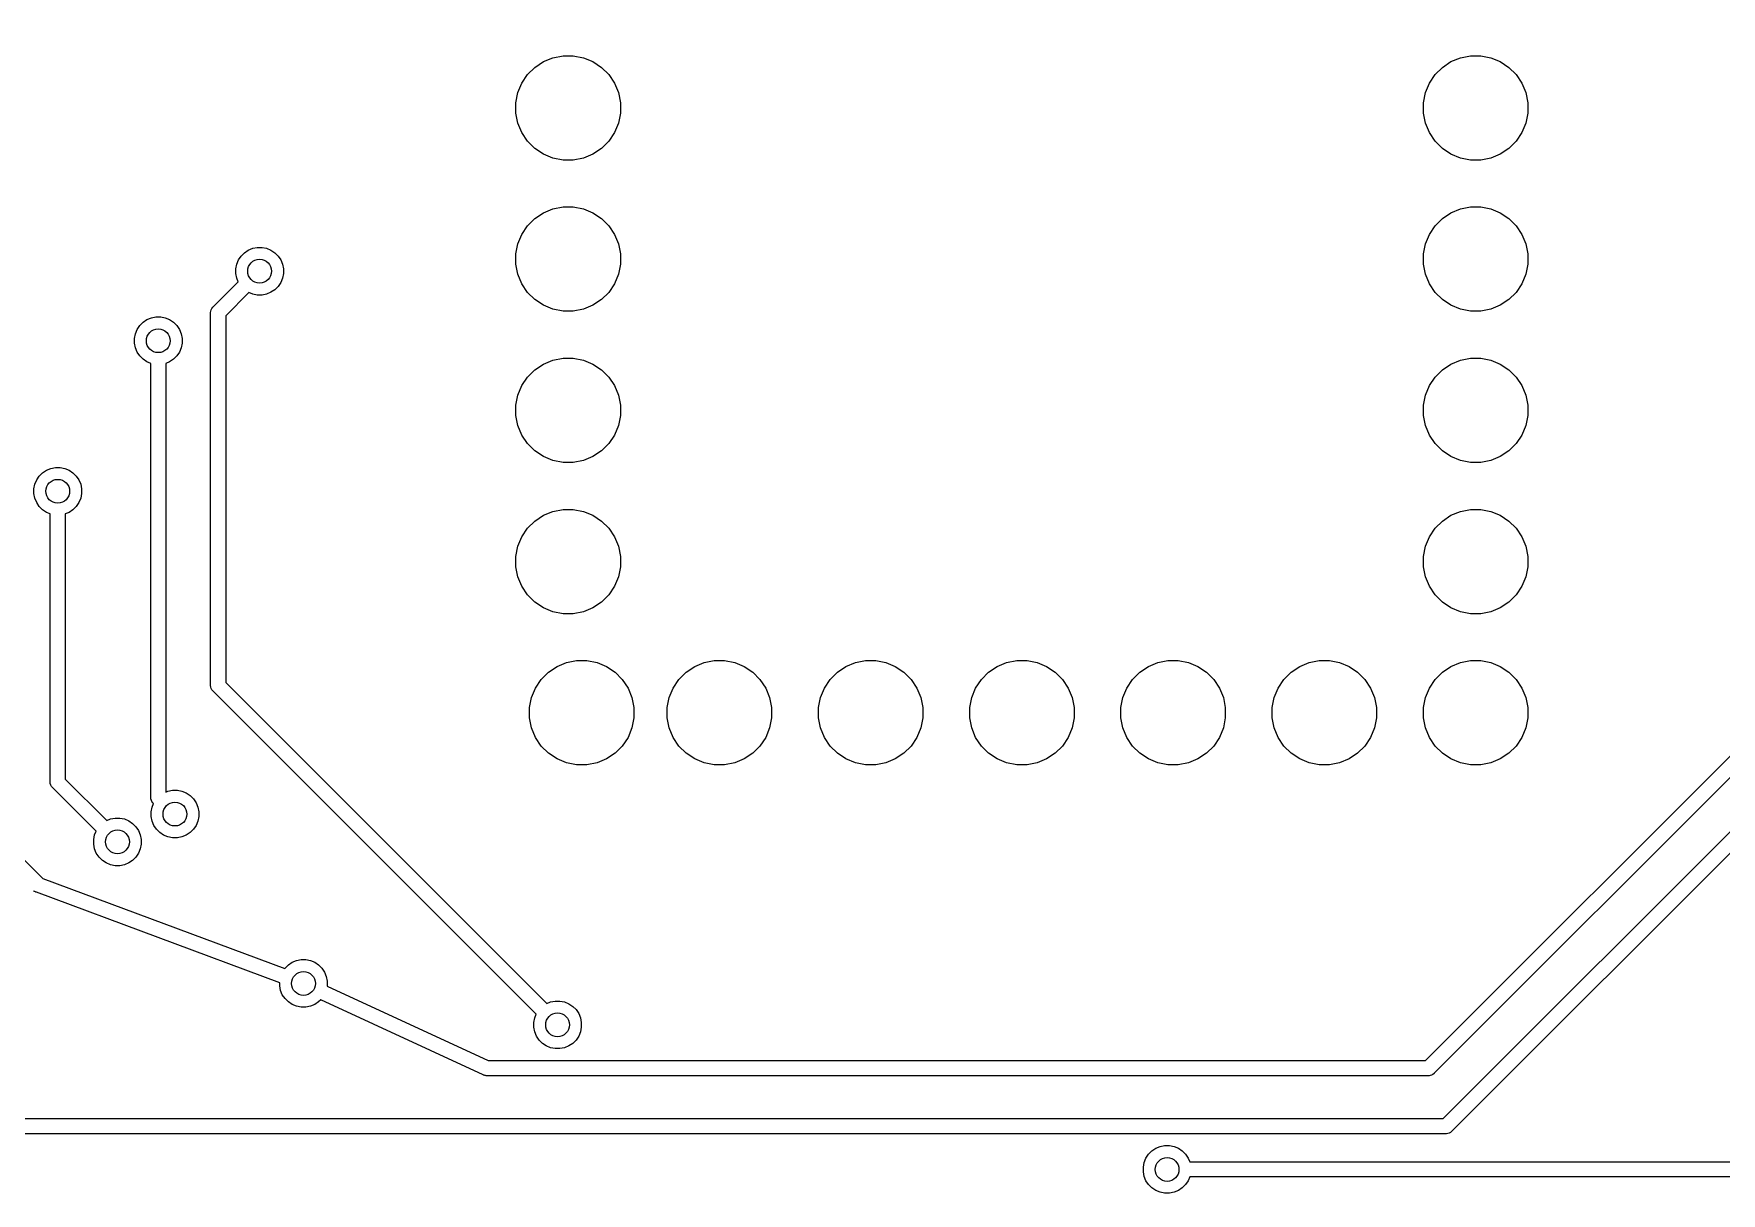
# Model space of a CAD drawing. Extents: x -26.1 to -7.5, y -7.6 to -2.3.
# Drawn here: x -22.234 to -21.119, y -3.725 to -2.958 of the extents above; entities that cross this region are included whole.
import ezdxf

# ---------------------------------------------------------------- set-up
doc = ezdxf.new("R2010")
doc.units = 0
doc.header["$MEASUREMENT"] = 0
doc.layers.add('BLACK', color=7, linetype='CONTINUOUS')

msp = doc.modelspace()

# ---------------------------------------------------------------- linework, layer by layer
at = {"layer": 'BLACK', "linetype": 'CONTINUOUS'}
for p, q in [((-21.3025, -3.67538), (-20.2411, -2.61401)), ((-20.2281, -2.61518), (-21.2967, -3.68374)), ((-21.903, -2.9802), (-21.8973, -2.97643)), ((-21.8973, -2.97643), (-21.8911, -2.97383)), ((-21.8911, -2.97383), (-21.8844, -2.9725)), ((-21.8844, -2.9725), (-21.8776, -2.9725)), ((-21.8776, -2.9725), (-21.8709, -2.97383)), ((-21.8709, -2.97383), (-21.8647, -2.97643)), ((-21.8647, -2.97643), (-21.859, -2.9802)), ((-21.303, -2.9802), (-21.2973, -2.97643)), ((-21.2973, -2.97643), (-21.2911, -2.97383)), ((-21.2911, -2.97383), (-21.2844, -2.9725)), ((-21.2844, -2.9725), (-21.2776, -2.9725)), ((-21.2776, -2.9725), (-21.2709, -2.97383)), ((-21.2709, -2.97383), (-21.2647, -2.97643)), ((-21.2647, -2.97643), (-21.259, -2.9802)), ((-21.9116, -2.99066), (-21.9078, -2.98501)), ((-21.9078, -2.98501), (-21.903, -2.9802)), ((-21.859, -2.9802), (-21.8542, -2.98501)), ((-21.8542, -2.98501), (-21.8504, -2.99066)), ((-21.3116, -2.99066), (-21.3078, -2.98501)), ((-21.3078, -2.98501), (-21.303, -2.9802)), ((-21.259, -2.9802), (-21.2542, -2.98501)), ((-21.2542, -2.98501), (-21.2504, -2.99066)), ((-21.9155, -3.0036), (-21.9142, -2.99694)), ((-21.9142, -2.99694), (-21.9116, -2.99066)), ((-21.8504, -2.99066), (-21.8478, -2.99694)), ((-21.8478, -2.99694), (-21.8465, -3.0036)), ((-21.3155, -3.0036), (-21.3142, -2.99694)), ((-21.3142, -2.99694), (-21.3116, -2.99066)), ((-21.2504, -2.99066), (-21.2478, -2.99694)), ((-21.2478, -2.99694), (-21.2465, -3.0036)), ((-21.9155, -3.0104), (-21.9155, -3.0036)), ((-21.9142, -3.01706), (-21.9155, -3.0104)), ((-21.8465, -3.0104), (-21.8478, -3.01706)), ((-21.8465, -3.0036), (-21.8465, -3.0104)), ((-21.3155, -3.0104), (-21.3155, -3.0036)), ((-21.3142, -3.01706), (-21.3155, -3.0104)), ((-21.2465, -3.0104), (-21.2478, -3.01706)), ((-21.2465, -3.0036), (-21.2465, -3.0104)), ((-21.9116, -3.02334), (-21.9142, -3.01706)), ((-21.9078, -3.02899), (-21.9116, -3.02334)), ((-21.8504, -3.02334), (-21.8542, -3.02899)), ((-21.8478, -3.01706), (-21.8504, -3.02334)), ((-21.3116, -3.02334), (-21.3142, -3.01706)), ((-21.3078, -3.02899), (-21.3116, -3.02334)), ((-21.2504, -3.02334), (-21.2542, -3.02899)), ((-21.2478, -3.01706), (-21.2504, -3.02334)), ((-21.903, -3.0338), (-21.9078, -3.02899)), ((-21.8973, -3.03757), (-21.903, -3.0338)), ((-21.859, -3.0338), (-21.8647, -3.03757)), ((-21.8542, -3.02899), (-21.859, -3.0338)), ((-21.303, -3.0338), (-21.3078, -3.02899)), ((-21.2973, -3.03757), (-21.303, -3.0338)), ((-21.259, -3.0338), (-21.2647, -3.03757)), ((-21.2542, -3.02899), (-21.259, -3.0338)), ((-21.8911, -3.04017), (-21.8973, -3.03757)), ((-21.8844, -3.0415), (-21.8911, -3.04017)), ((-21.8776, -3.0415), (-21.8844, -3.0415)), ((-21.8709, -3.04017), (-21.8776, -3.0415)), ((-21.8647, -3.03757), (-21.8709, -3.04017)), ((-21.2911, -3.04017), (-21.2973, -3.03757)), ((-21.2844, -3.0415), (-21.2911, -3.04017)), ((-21.2776, -3.0415), (-21.2844, -3.0415)), ((-21.2709, -3.04017), (-21.2776, -3.0415)), ((-21.2647, -3.03757), (-21.2709, -3.04017)), ((-21.903, -3.0802), (-21.8973, -3.07643)), ((-21.8973, -3.07643), (-21.8911, -3.07383)), ((-21.8911, -3.07383), (-21.8844, -3.0725)), ((-21.8844, -3.0725), (-21.8776, -3.0725)), ((-21.8776, -3.0725), (-21.8709, -3.07383)), ((-21.8709, -3.07383), (-21.8647, -3.07643)), ((-21.8647, -3.07643), (-21.859, -3.0802)), ((-21.3141, -3.637), (-20.7475, -3.07043)), ((-20.7391, -3.07621), (-21.3083, -3.64536)), ((-21.303, -3.0802), (-21.2973, -3.07643)), ((-21.2973, -3.07643), (-21.2911, -3.07383)), ((-21.2911, -3.07383), (-21.2844, -3.0725)), ((-21.2844, -3.0725), (-21.2776, -3.0725)), ((-21.2776, -3.0725), (-21.2709, -3.07383)), ((-21.2709, -3.07383), (-21.2647, -3.07643)), ((-21.2647, -3.07643), (-21.259, -3.0802)), ((-21.9116, -3.09066), (-21.9078, -3.08501)), ((-21.9078, -3.08501), (-21.903, -3.0802)), ((-21.859, -3.0802), (-21.8542, -3.08501)), ((-21.8542, -3.08501), (-21.8504, -3.09066)), ((-21.3116, -3.09066), (-21.3078, -3.08501)), ((-21.3078, -3.08501), (-21.303, -3.0802)), ((-21.259, -3.0802), (-21.2542, -3.08501)), ((-21.2542, -3.08501), (-21.2504, -3.09066)), ((-22.095, -3.10277), (-22.0925, -3.10104)), ((-22.0925, -3.10104), (-22.0896, -3.09986)), ((-22.0896, -3.09986), (-22.0866, -3.09925)), ((-22.0866, -3.09925), (-22.0834, -3.09925)), ((-22.0834, -3.09925), (-22.0804, -3.09986)), ((-22.0804, -3.09986), (-22.0775, -3.10104)), ((-22.0775, -3.10104), (-22.075, -3.10277)), ((-21.9155, -3.1036), (-21.9142, -3.09694)), ((-21.9142, -3.09694), (-21.9116, -3.09066)), ((-21.8504, -3.09066), (-21.8478, -3.09694)), ((-21.8478, -3.09694), (-21.8465, -3.1036)), ((-21.3155, -3.1036), (-21.3142, -3.09694)), ((-21.3142, -3.09694), (-21.3116, -3.09066)), ((-21.2504, -3.09066), (-21.2478, -3.09694)), ((-21.2478, -3.09694), (-21.2465, -3.1036)), ((-22.1007, -3.11345), (-22.1001, -3.11041)), ((-22.1001, -3.11041), (-22.099, -3.10754)), ((-22.099, -3.10754), (-22.0972, -3.10496)), ((-22.0972, -3.10496), (-22.095, -3.10277)), ((-22.075, -3.10277), (-22.0728, -3.10496)), ((-22.0728, -3.10496), (-22.071, -3.10754)), ((-22.071, -3.10754), (-22.0699, -3.11041)), ((-22.0699, -3.11041), (-22.0693, -3.11345)), ((-21.9155, -3.1104), (-21.9155, -3.1036)), ((-21.9142, -3.11706), (-21.9155, -3.1104)), ((-21.8465, -3.1104), (-21.8478, -3.11706)), ((-21.8465, -3.1036), (-21.8465, -3.1104)), ((-21.3155, -3.1104), (-21.3155, -3.1036)), ((-21.3142, -3.11706), (-21.3155, -3.1104)), ((-21.2465, -3.1104), (-21.2478, -3.11706)), ((-21.2465, -3.1036), (-21.2465, -3.1104)), ((-22.1157, -3.13867), (-22.0991, -3.12205)), ((-22.1007, -3.11655), (-22.1007, -3.11345)), ((-22.1001, -3.11959), (-22.1007, -3.11655)), ((-22.0991, -3.12205), (-22.1001, -3.11959)), ((-22.071, -3.12246), (-22.0728, -3.12504)), ((-22.0699, -3.11959), (-22.071, -3.12246)), ((-22.0693, -3.11655), (-22.0699, -3.11959)), ((-22.0693, -3.11345), (-22.0693, -3.11655)), ((-21.9116, -3.12334), (-21.9142, -3.11706)), ((-21.9078, -3.12899), (-21.9116, -3.12334)), ((-21.8504, -3.12334), (-21.8542, -3.12899)), ((-21.8478, -3.11706), (-21.8504, -3.12334)), ((-21.3116, -3.12334), (-21.3142, -3.11706)), ((-21.3078, -3.12899), (-21.3116, -3.12334)), ((-21.2504, -3.12334), (-21.2542, -3.12899)), ((-21.2478, -3.11706), (-21.2504, -3.12334)), ((-22.0921, -3.12912), (-22.1074, -3.14445)), ((-22.0896, -3.13014), (-22.0921, -3.12912)), ((-22.0866, -3.13075), (-22.0896, -3.13014)), ((-22.0834, -3.13075), (-22.0866, -3.13075)), ((-22.0804, -3.13014), (-22.0834, -3.13075)), ((-22.0775, -3.12896), (-22.0804, -3.13014)), ((-22.075, -3.12723), (-22.0775, -3.12896)), ((-22.0728, -3.12504), (-22.075, -3.12723)), ((-21.903, -3.1338), (-21.9078, -3.12899)), ((-21.8973, -3.13757), (-21.903, -3.1338)), ((-21.859, -3.1338), (-21.8647, -3.13757)), ((-21.8542, -3.12899), (-21.859, -3.1338)), ((-21.303, -3.1338), (-21.3078, -3.12899)), ((-21.2973, -3.13757), (-21.303, -3.1338)), ((-21.259, -3.1338), (-21.2647, -3.13757)), ((-21.2542, -3.12899), (-21.259, -3.1338)), ((-22.1595, -3.14704), (-22.1566, -3.14586)), ((-22.1566, -3.14586), (-22.1536, -3.14525)), ((-22.1536, -3.14525), (-22.1504, -3.14525)), ((-22.1504, -3.14525), (-22.1474, -3.14586)), ((-22.1474, -3.14586), (-22.1445, -3.14704)), ((-22.1174, -3.14238), (-22.1173, -3.1414)), ((-22.1174, -3.14262), (-22.1174, -3.14238)), ((-22.1174, -3.38875), (-22.1174, -3.14262)), ((-22.1173, -3.1414), (-22.117, -3.14046)), ((-22.117, -3.14046), (-22.1169, -3.14017)), ((-22.1169, -3.14017), (-22.1166, -3.13959)), ((-22.1166, -3.13959), (-22.1159, -3.13883)), ((-22.1159, -3.13883), (-22.1157, -3.13867)), ((-22.1074, -3.14445), (-22.1074, -3.38693)), ((-21.8911, -3.14017), (-21.8973, -3.13757)), ((-21.8844, -3.1415), (-21.8911, -3.14017)), ((-21.8776, -3.1415), (-21.8844, -3.1415)), ((-21.8709, -3.14017), (-21.8776, -3.1415)), ((-21.8647, -3.13757), (-21.8709, -3.14017)), ((-21.2911, -3.14017), (-21.2973, -3.13757)), ((-21.2844, -3.1415), (-21.2911, -3.14017)), ((-21.2776, -3.1415), (-21.2844, -3.1415)), ((-21.2709, -3.14017), (-21.2776, -3.1415)), ((-21.2647, -3.13757), (-21.2709, -3.14017)), ((-22.1677, -3.15945), (-22.1671, -3.15641)), ((-22.1671, -3.15641), (-22.166, -3.15354)), ((-22.166, -3.15354), (-22.1642, -3.15096)), ((-22.1642, -3.15096), (-22.162, -3.14877)), ((-22.162, -3.14877), (-22.1595, -3.14704)), ((-22.1445, -3.14704), (-22.142, -3.14877)), ((-22.142, -3.14877), (-22.1398, -3.15096)), ((-22.1398, -3.15096), (-22.138, -3.15354)), ((-22.138, -3.15354), (-22.1369, -3.15641)), ((-22.1369, -3.15641), (-22.1363, -3.15945)), ((-22.1677, -3.16255), (-22.1677, -3.15945)), ((-22.1671, -3.16559), (-22.1677, -3.16255)), ((-22.166, -3.16846), (-22.1671, -3.16559)), ((-22.1642, -3.17104), (-22.166, -3.16846)), ((-22.138, -3.16846), (-22.1398, -3.17104)), ((-22.1369, -3.16559), (-22.138, -3.16846)), ((-22.1363, -3.16255), (-22.1369, -3.16559)), ((-22.1363, -3.15945), (-22.1363, -3.16255)), ((-22.162, -3.17323), (-22.1642, -3.17104)), ((-22.1595, -3.17496), (-22.162, -3.17323)), ((-22.157, -3.17597), (-22.1595, -3.17496)), ((-22.157, -3.46275), (-22.157, -3.17597)), ((-22.1445, -3.17496), (-22.147, -3.17597)), ((-22.147, -3.17597), (-22.147, -3.45944)), ((-22.142, -3.17323), (-22.1445, -3.17496)), ((-22.1398, -3.17104), (-22.142, -3.17323)), ((-21.903, -3.1802), (-21.8973, -3.17643)), ((-21.8973, -3.17643), (-21.8911, -3.17383)), ((-21.8911, -3.17383), (-21.8844, -3.1725)), ((-21.8844, -3.1725), (-21.8776, -3.1725)), ((-21.8776, -3.1725), (-21.8709, -3.17383)), ((-21.8709, -3.17383), (-21.8647, -3.17643)), ((-21.8647, -3.17643), (-21.859, -3.1802)), ((-21.303, -3.1802), (-21.2973, -3.17643)), ((-21.2973, -3.17643), (-21.2911, -3.17383)), ((-21.2911, -3.17383), (-21.2844, -3.1725)), ((-21.2844, -3.1725), (-21.2776, -3.1725)), ((-21.2776, -3.1725), (-21.2709, -3.17383)), ((-21.2709, -3.17383), (-21.2647, -3.17643)), ((-21.2647, -3.17643), (-21.259, -3.1802)), ((-21.9142, -3.19694), (-21.9116, -3.19066)), ((-21.9116, -3.19066), (-21.9078, -3.18501)), ((-21.9078, -3.18501), (-21.903, -3.1802)), ((-21.859, -3.1802), (-21.8542, -3.18501)), ((-21.8542, -3.18501), (-21.8504, -3.19066)), ((-21.8504, -3.19066), (-21.8478, -3.19694)), ((-21.3142, -3.19694), (-21.3116, -3.19066)), ((-21.3116, -3.19066), (-21.3078, -3.18501)), ((-21.3078, -3.18501), (-21.303, -3.1802)), ((-21.259, -3.1802), (-21.2542, -3.18501)), ((-21.2542, -3.18501), (-21.2504, -3.19066)), ((-21.2504, -3.19066), (-21.2478, -3.19694)), ((-21.9155, -3.2036), (-21.9142, -3.19694)), ((-21.8478, -3.19694), (-21.8465, -3.2036)), ((-21.3155, -3.2036), (-21.3142, -3.19694)), ((-21.2478, -3.19694), (-21.2465, -3.2036)), ((-21.9155, -3.2104), (-21.9155, -3.2036)), ((-21.9142, -3.21706), (-21.9155, -3.2104)), ((-21.8465, -3.2104), (-21.8478, -3.21706)), ((-21.8465, -3.2036), (-21.8465, -3.2104)), ((-21.3155, -3.2104), (-21.3155, -3.2036)), ((-21.3142, -3.21706), (-21.3155, -3.2104)), ((-21.2465, -3.2104), (-21.2478, -3.21706)), ((-21.2465, -3.2036), (-21.2465, -3.2104)), ((-21.9116, -3.22334), (-21.9142, -3.21706)), ((-21.9078, -3.22899), (-21.9116, -3.22334)), ((-21.8504, -3.22334), (-21.8542, -3.22899)), ((-21.8478, -3.21706), (-21.8504, -3.22334)), ((-21.3116, -3.22334), (-21.3142, -3.21706)), ((-21.3078, -3.22899), (-21.3116, -3.22334)), ((-21.2504, -3.22334), (-21.2542, -3.22899)), ((-21.2478, -3.21706), (-21.2504, -3.22334)), ((-21.903, -3.2338), (-21.9078, -3.22899)), ((-21.8973, -3.23757), (-21.903, -3.2338)), ((-21.859, -3.2338), (-21.8647, -3.23757)), ((-21.8542, -3.22899), (-21.859, -3.2338)), ((-21.303, -3.2338), (-21.3078, -3.22899)), ((-21.2973, -3.23757), (-21.303, -3.2338)), ((-21.259, -3.2338), (-21.2647, -3.23757)), ((-21.2542, -3.22899), (-21.259, -3.2338)), ((-22.2285, -3.2483), (-22.2259, -3.24657)), ((-22.2259, -3.24657), (-22.2231, -3.24539)), ((-22.2231, -3.24539), (-22.22, -3.24478)), ((-22.22, -3.24478), (-22.2169, -3.24478)), ((-22.2169, -3.24478), (-22.2139, -3.24539)), ((-22.2139, -3.24539), (-22.211, -3.24657)), ((-22.211, -3.24657), (-22.2084, -3.2483)), ((-21.8911, -3.24017), (-21.8973, -3.23757)), ((-21.8844, -3.2415), (-21.8911, -3.24017)), ((-21.8776, -3.2415), (-21.8844, -3.2415)), ((-21.8709, -3.24017), (-21.8776, -3.2415)), ((-21.8647, -3.23757), (-21.8709, -3.24017)), ((-21.2911, -3.24017), (-21.2973, -3.23757)), ((-21.2844, -3.2415), (-21.2911, -3.24017)), ((-21.2776, -3.2415), (-21.2844, -3.2415)), ((-21.2709, -3.24017), (-21.2776, -3.2415)), ((-21.2647, -3.23757), (-21.2709, -3.24017)), ((-22.2342, -3.25898), (-22.2336, -3.25594)), ((-22.2336, -3.25594), (-22.2324, -3.25307)), ((-22.2324, -3.25307), (-22.2307, -3.25049)), ((-22.2307, -3.25049), (-22.2285, -3.2483)), ((-22.2084, -3.2483), (-22.2062, -3.25049)), ((-22.2062, -3.25049), (-22.2045, -3.25307)), ((-22.2045, -3.25307), (-22.2033, -3.25594)), ((-22.2033, -3.25594), (-22.2027, -3.25898)), ((-22.2342, -3.26208), (-22.2342, -3.25898)), ((-22.2336, -3.26512), (-22.2342, -3.26208)), ((-22.2324, -3.26799), (-22.2336, -3.26512)), ((-22.2307, -3.27057), (-22.2324, -3.26799)), ((-22.2045, -3.26799), (-22.2062, -3.27057)), ((-22.2033, -3.26512), (-22.2045, -3.26799)), ((-22.2027, -3.26208), (-22.2033, -3.26512)), ((-22.2027, -3.25898), (-22.2027, -3.26208)), ((-22.2285, -3.27276), (-22.2307, -3.27057)), ((-22.2259, -3.27449), (-22.2285, -3.27276)), ((-22.2235, -3.2755), (-22.2259, -3.27449)), ((-22.2235, -3.45266), (-22.2235, -3.2755)), ((-22.211, -3.27449), (-22.2135, -3.2755)), ((-22.2135, -3.2755), (-22.2135, -3.45084)), ((-22.2084, -3.27276), (-22.211, -3.27449)), ((-22.2062, -3.27057), (-22.2084, -3.27276)), ((-21.9078, -3.28501), (-21.903, -3.2802)), ((-21.903, -3.2802), (-21.8973, -3.27643)), ((-21.8973, -3.27643), (-21.8911, -3.27383)), ((-21.8911, -3.27383), (-21.8844, -3.2725)), ((-21.8844, -3.2725), (-21.8776, -3.2725)), ((-21.8776, -3.2725), (-21.8709, -3.27383)), ((-21.8709, -3.27383), (-21.8647, -3.27643)), ((-21.8647, -3.27643), (-21.859, -3.2802)), ((-21.859, -3.2802), (-21.8542, -3.28501)), ((-21.3078, -3.28501), (-21.303, -3.2802)), ((-21.303, -3.2802), (-21.2973, -3.27643)), ((-21.2973, -3.27643), (-21.2911, -3.27383)), ((-21.2911, -3.27383), (-21.2844, -3.2725)), ((-21.2844, -3.2725), (-21.2776, -3.2725)), ((-21.2776, -3.2725), (-21.2709, -3.27383)), ((-21.2709, -3.27383), (-21.2647, -3.27643)), ((-21.2647, -3.27643), (-21.259, -3.2802)), ((-21.259, -3.2802), (-21.2542, -3.28501)), ((-21.9142, -3.29694), (-21.9116, -3.29066)), ((-21.9116, -3.29066), (-21.9078, -3.28501)), ((-21.8542, -3.28501), (-21.8504, -3.29066)), ((-21.8504, -3.29066), (-21.8478, -3.29694)), ((-21.3142, -3.29694), (-21.3116, -3.29066)), ((-21.3116, -3.29066), (-21.3078, -3.28501)), ((-21.2542, -3.28501), (-21.2504, -3.29066)), ((-21.2504, -3.29066), (-21.2478, -3.29694)), ((-21.9155, -3.3036), (-21.9142, -3.29694)), ((-21.8478, -3.29694), (-21.8465, -3.3036)), ((-21.3155, -3.3036), (-21.3142, -3.29694)), ((-21.2478, -3.29694), (-21.2465, -3.3036)), ((-21.9155, -3.3104), (-21.9155, -3.3036)), ((-21.9142, -3.31706), (-21.9155, -3.3104)), ((-21.8465, -3.3104), (-21.8478, -3.31706)), ((-21.8465, -3.3036), (-21.8465, -3.3104)), ((-21.3155, -3.3104), (-21.3155, -3.3036)), ((-21.3142, -3.31706), (-21.3155, -3.3104)), ((-21.2465, -3.3104), (-21.2478, -3.31706)), ((-21.2465, -3.3036), (-21.2465, -3.3104)), ((-21.9116, -3.32334), (-21.9142, -3.31706)), ((-21.9078, -3.32899), (-21.9116, -3.32334)), ((-21.8504, -3.32334), (-21.8542, -3.32899)), ((-21.8478, -3.31706), (-21.8504, -3.32334)), ((-21.3116, -3.32334), (-21.3142, -3.31706)), ((-21.3078, -3.32899), (-21.3116, -3.32334)), ((-21.2504, -3.32334), (-21.2542, -3.32899)), ((-21.2478, -3.31706), (-21.2504, -3.32334)), ((-21.903, -3.3338), (-21.9078, -3.32899)), ((-21.8973, -3.33757), (-21.903, -3.3338)), ((-21.859, -3.3338), (-21.8647, -3.33757)), ((-21.8542, -3.32899), (-21.859, -3.3338)), ((-21.303, -3.3338), (-21.3078, -3.32899)), ((-21.2973, -3.33757), (-21.303, -3.3338)), ((-21.259, -3.3338), (-21.2647, -3.33757)), ((-21.2542, -3.32899), (-21.259, -3.3338)), ((-21.8911, -3.34017), (-21.8973, -3.33757)), ((-21.8844, -3.3415), (-21.8911, -3.34017)), ((-21.8776, -3.3415), (-21.8844, -3.3415)), ((-21.8709, -3.34017), (-21.8776, -3.3415)), ((-21.8647, -3.33757), (-21.8709, -3.34017)), ((-21.2911, -3.34017), (-21.2973, -3.33757)), ((-21.2844, -3.3415), (-21.2911, -3.34017)), ((-21.2776, -3.3415), (-21.2844, -3.3415)), ((-21.2709, -3.34017), (-21.2776, -3.3415)), ((-21.2647, -3.33757), (-21.2709, -3.34017)), ((-22.3783, -3.36664), (-22.2283, -3.51669)), ((-21.8988, -3.38501), (-21.894, -3.3802)), ((-21.894, -3.3802), (-21.8883, -3.37643)), ((-21.8883, -3.37643), (-21.8821, -3.37383)), ((-21.8821, -3.37383), (-21.8754, -3.3725)), ((-21.8754, -3.3725), (-21.8686, -3.3725)), ((-21.8686, -3.3725), (-21.8619, -3.37383)), ((-21.8619, -3.37383), (-21.8557, -3.37643)), ((-21.8557, -3.37643), (-21.85, -3.3802)), ((-21.85, -3.3802), (-21.8452, -3.38501)), ((-21.8078, -3.38501), (-21.803, -3.3802)), ((-21.803, -3.3802), (-21.7973, -3.37643)), ((-21.7973, -3.37643), (-21.7911, -3.37383)), ((-21.7911, -3.37383), (-21.7844, -3.3725)), ((-21.7844, -3.3725), (-21.7776, -3.3725)), ((-21.7776, -3.3725), (-21.7709, -3.37383)), ((-21.7709, -3.37383), (-21.7647, -3.37643)), ((-21.7647, -3.37643), (-21.759, -3.3802)), ((-21.759, -3.3802), (-21.7542, -3.38501)), ((-21.7078, -3.38501), (-21.703, -3.3802)), ((-21.703, -3.3802), (-21.6973, -3.37643)), ((-21.6973, -3.37643), (-21.6911, -3.37383)), ((-21.6911, -3.37383), (-21.6844, -3.3725)), ((-21.6844, -3.3725), (-21.6776, -3.3725)), ((-21.6776, -3.3725), (-21.6709, -3.37383)), ((-21.6709, -3.37383), (-21.6647, -3.37643)), ((-21.6647, -3.37643), (-21.659, -3.3802)), ((-21.659, -3.3802), (-21.6542, -3.38501)), ((-21.6078, -3.38501), (-21.603, -3.3802)), ((-21.603, -3.3802), (-21.5973, -3.37643)), ((-21.5973, -3.37643), (-21.5911, -3.37383)), ((-21.5911, -3.37383), (-21.5844, -3.3725)), ((-21.5844, -3.3725), (-21.5776, -3.3725)), ((-21.5776, -3.3725), (-21.5709, -3.37383)), ((-21.5709, -3.37383), (-21.5647, -3.37643)), ((-21.5647, -3.37643), (-21.559, -3.3802)), ((-21.559, -3.3802), (-21.5542, -3.38501)), ((-21.5078, -3.38501), (-21.503, -3.3802)), ((-21.503, -3.3802), (-21.4973, -3.37643)), ((-21.4973, -3.37643), (-21.4911, -3.37383)), ((-21.4911, -3.37383), (-21.4844, -3.3725)), ((-21.4844, -3.3725), (-21.4776, -3.3725)), ((-21.4776, -3.3725), (-21.4709, -3.37383)), ((-21.4709, -3.37383), (-21.4647, -3.37643)), ((-21.4647, -3.37643), (-21.459, -3.3802)), ((-21.459, -3.3802), (-21.4542, -3.38501)), ((-21.4078, -3.38501), (-21.403, -3.3802)), ((-21.403, -3.3802), (-21.3973, -3.37643)), ((-21.3973, -3.37643), (-21.3911, -3.37383)), ((-21.3911, -3.37383), (-21.3844, -3.3725)), ((-21.3844, -3.3725), (-21.3776, -3.3725)), ((-21.3776, -3.3725), (-21.3709, -3.37383)), ((-21.3709, -3.37383), (-21.3647, -3.37643)), ((-21.3647, -3.37643), (-21.359, -3.3802)), ((-21.359, -3.3802), (-21.3542, -3.38501)), ((-21.3078, -3.38501), (-21.303, -3.3802)), ((-21.303, -3.3802), (-21.2973, -3.37643)), ((-21.2973, -3.37643), (-21.2911, -3.37383)), ((-21.2911, -3.37383), (-21.2844, -3.3725)), ((-21.2844, -3.3725), (-21.2776, -3.3725)), ((-21.2776, -3.3725), (-21.2709, -3.37383)), ((-21.2709, -3.37383), (-21.2647, -3.37643)), ((-21.2647, -3.37643), (-21.259, -3.3802)), ((-21.259, -3.3802), (-21.2542, -3.38501)), ((-22.1174, -3.389), (-22.1174, -3.38875)), ((-22.1173, -3.38998), (-22.1174, -3.389)), ((-22.117, -3.39092), (-22.1173, -3.38998)), ((-22.1166, -3.39179), (-22.117, -3.39092)), ((-22.1159, -3.39255), (-22.1166, -3.39179)), ((-22.1166, -3.39179), (-22.1166, -3.39179)), ((-22.1074, -3.38693), (-21.8951, -3.59925)), ((-21.9052, -3.39694), (-21.9026, -3.39066)), ((-21.9026, -3.39066), (-21.8988, -3.38501)), ((-21.8452, -3.38501), (-21.8414, -3.39066)), ((-21.8414, -3.39066), (-21.8388, -3.39694)), ((-21.8142, -3.39694), (-21.8116, -3.39066)), ((-21.8116, -3.39066), (-21.8078, -3.38501)), ((-21.7542, -3.38501), (-21.7504, -3.39066)), ((-21.7504, -3.39066), (-21.7478, -3.39694)), ((-21.7142, -3.39694), (-21.7116, -3.39066)), ((-21.7116, -3.39066), (-21.7078, -3.38501)), ((-21.6542, -3.38501), (-21.6504, -3.39066)), ((-21.6504, -3.39066), (-21.6478, -3.39694)), ((-21.6142, -3.39694), (-21.6116, -3.39066)), ((-21.6116, -3.39066), (-21.6078, -3.38501)), ((-21.5542, -3.38501), (-21.5504, -3.39066)), ((-21.5504, -3.39066), (-21.5478, -3.39694)), ((-21.5142, -3.39694), (-21.5116, -3.39066)), ((-21.5116, -3.39066), (-21.5078, -3.38501)), ((-21.4542, -3.38501), (-21.4504, -3.39066)), ((-21.4504, -3.39066), (-21.4478, -3.39694)), ((-21.4142, -3.39694), (-21.4116, -3.39066)), ((-21.4116, -3.39066), (-21.4078, -3.38501)), ((-21.3542, -3.38501), (-21.3504, -3.39066)), ((-21.3504, -3.39066), (-21.3478, -3.39694)), ((-21.3142, -3.39694), (-21.3116, -3.39066)), ((-21.3116, -3.39066), (-21.3078, -3.38501)), ((-21.2542, -3.38501), (-21.2504, -3.39066)), ((-21.2504, -3.39066), (-21.2478, -3.39694)), ((-22.1157, -3.39271), (-22.1159, -3.39255)), ((-21.9021, -3.60632), (-22.1157, -3.39271)), ((-21.9065, -3.4036), (-21.9052, -3.39694)), ((-21.8388, -3.39694), (-21.8375, -3.4036)), ((-21.8155, -3.4036), (-21.8142, -3.39694)), ((-21.7478, -3.39694), (-21.7465, -3.4036)), ((-21.7155, -3.4036), (-21.7142, -3.39694)), ((-21.6478, -3.39694), (-21.6465, -3.4036)), ((-21.6155, -3.4036), (-21.6142, -3.39694)), ((-21.5478, -3.39694), (-21.5465, -3.4036)), ((-21.5155, -3.4036), (-21.5142, -3.39694)), ((-21.4478, -3.39694), (-21.4465, -3.4036)), ((-21.4155, -3.4036), (-21.4142, -3.39694)), ((-21.3478, -3.39694), (-21.3465, -3.4036)), ((-21.3155, -3.4036), (-21.3142, -3.39694)), ((-21.2478, -3.39694), (-21.2465, -3.4036)), ((-21.9065, -3.4104), (-21.9065, -3.4036)), ((-21.9052, -3.41706), (-21.9065, -3.4104)), ((-21.8375, -3.4104), (-21.8388, -3.41706)), ((-21.8375, -3.4036), (-21.8375, -3.4104)), ((-21.8155, -3.4104), (-21.8155, -3.4036)), ((-21.8142, -3.41706), (-21.8155, -3.4104)), ((-21.7465, -3.4104), (-21.7478, -3.41706)), ((-21.7465, -3.4036), (-21.7465, -3.4104)), ((-21.7155, -3.4104), (-21.7155, -3.4036)), ((-21.7142, -3.41706), (-21.7155, -3.4104)), ((-21.6465, -3.4104), (-21.6478, -3.41706)), ((-21.6465, -3.4036), (-21.6465, -3.4104)), ((-21.6155, -3.4104), (-21.6155, -3.4036)), ((-21.6142, -3.41706), (-21.6155, -3.4104)), ((-21.5465, -3.4104), (-21.5478, -3.41706)), ((-21.5465, -3.4036), (-21.5465, -3.4104)), ((-21.5155, -3.4104), (-21.5155, -3.4036)), ((-21.5142, -3.41706), (-21.5155, -3.4104)), ((-21.4465, -3.4104), (-21.4478, -3.41706)), ((-21.4465, -3.4036), (-21.4465, -3.4104)), ((-21.4155, -3.4104), (-21.4155, -3.4036)), ((-21.4142, -3.41706), (-21.4155, -3.4104)), ((-21.3465, -3.4104), (-21.3478, -3.41706)), ((-21.3465, -3.4036), (-21.3465, -3.4104)), ((-21.3155, -3.4104), (-21.3155, -3.4036)), ((-21.3142, -3.41706), (-21.3155, -3.4104)), ((-21.2465, -3.4104), (-21.2478, -3.41706)), ((-21.2465, -3.4036), (-21.2465, -3.4104)), ((-21.9026, -3.42334), (-21.9052, -3.41706)), ((-21.8988, -3.42899), (-21.9026, -3.42334)), ((-21.8414, -3.42334), (-21.8452, -3.42899)), ((-21.8388, -3.41706), (-21.8414, -3.42334)), ((-21.8116, -3.42334), (-21.8142, -3.41706)), ((-21.8078, -3.42899), (-21.8116, -3.42334)), ((-21.7504, -3.42334), (-21.7542, -3.42899)), ((-21.7478, -3.41706), (-21.7504, -3.42334)), ((-21.7116, -3.42334), (-21.7142, -3.41706)), ((-21.7078, -3.42899), (-21.7116, -3.42334)), ((-21.6504, -3.42334), (-21.6542, -3.42899)), ((-21.6478, -3.41706), (-21.6504, -3.42334)), ((-21.6116, -3.42334), (-21.6142, -3.41706)), ((-21.6078, -3.42899), (-21.6116, -3.42334)), ((-21.5504, -3.42334), (-21.5542, -3.42899)), ((-21.5478, -3.41706), (-21.5504, -3.42334)), ((-21.5116, -3.42334), (-21.5142, -3.41706)), ((-21.5078, -3.42899), (-21.5116, -3.42334)), ((-21.4504, -3.42334), (-21.4542, -3.42899)), ((-21.4478, -3.41706), (-21.4504, -3.42334)), ((-21.4116, -3.42334), (-21.4142, -3.41706)), ((-21.4078, -3.42899), (-21.4116, -3.42334)), ((-21.3504, -3.42334), (-21.3542, -3.42899)), ((-21.3478, -3.41706), (-21.3504, -3.42334)), ((-21.3116, -3.42334), (-21.3142, -3.41706)), ((-21.3078, -3.42899), (-21.3116, -3.42334)), ((-21.2504, -3.42334), (-21.2542, -3.42899)), ((-21.2478, -3.41706), (-21.2504, -3.42334)), ((-21.894, -3.4338), (-21.8988, -3.42899)), ((-21.8883, -3.43757), (-21.894, -3.4338)), ((-21.85, -3.4338), (-21.8557, -3.43757)), ((-21.8452, -3.42899), (-21.85, -3.4338)), ((-21.803, -3.4338), (-21.8078, -3.42899)), ((-21.7973, -3.43757), (-21.803, -3.4338)), ((-21.759, -3.4338), (-21.7647, -3.43757)), ((-21.7542, -3.42899), (-21.759, -3.4338)), ((-21.703, -3.4338), (-21.7078, -3.42899)), ((-21.6973, -3.43757), (-21.703, -3.4338)), ((-21.659, -3.4338), (-21.6647, -3.43757)), ((-21.6542, -3.42899), (-21.659, -3.4338)), ((-21.603, -3.4338), (-21.6078, -3.42899)), ((-21.5973, -3.43757), (-21.603, -3.4338)), ((-21.559, -3.4338), (-21.5647, -3.43757)), ((-21.5542, -3.42899), (-21.559, -3.4338)), ((-21.503, -3.4338), (-21.5078, -3.42899)), ((-21.4973, -3.43757), (-21.503, -3.4338)), ((-21.459, -3.4338), (-21.4647, -3.43757)), ((-21.4542, -3.42899), (-21.459, -3.4338)), ((-21.403, -3.4338), (-21.4078, -3.42899)), ((-21.3973, -3.43757), (-21.403, -3.4338)), ((-21.359, -3.4338), (-21.3647, -3.43757)), ((-21.3542, -3.42899), (-21.359, -3.4338)), ((-21.303, -3.4338), (-21.3078, -3.42899)), ((-21.2973, -3.43757), (-21.303, -3.4338)), ((-21.259, -3.4338), (-21.2647, -3.43757)), ((-21.2542, -3.42899), (-21.259, -3.4338)), ((-21.8821, -3.44017), (-21.8883, -3.43757)), ((-21.8754, -3.4415), (-21.8821, -3.44017)), ((-21.8686, -3.4415), (-21.8754, -3.4415)), ((-21.8619, -3.44017), (-21.8686, -3.4415)), ((-21.8557, -3.43757), (-21.8619, -3.44017)), ((-21.7911, -3.44017), (-21.7973, -3.43757)), ((-21.7844, -3.4415), (-21.7911, -3.44017)), ((-21.7776, -3.4415), (-21.7844, -3.4415)), ((-21.7709, -3.44017), (-21.7776, -3.4415)), ((-21.7647, -3.43757), (-21.7709, -3.44017)), ((-21.6911, -3.44017), (-21.6973, -3.43757)), ((-21.6844, -3.4415), (-21.6911, -3.44017)), ((-21.6776, -3.4415), (-21.6844, -3.4415)), ((-21.6709, -3.44017), (-21.6776, -3.4415)), ((-21.6647, -3.43757), (-21.6709, -3.44017)), ((-21.5911, -3.44017), (-21.5973, -3.43757)), ((-21.5844, -3.4415), (-21.5911, -3.44017)), ((-21.5776, -3.4415), (-21.5844, -3.4415)), ((-21.5709, -3.44017), (-21.5776, -3.4415)), ((-21.5647, -3.43757), (-21.5709, -3.44017)), ((-21.4911, -3.44017), (-21.4973, -3.43757)), ((-21.4844, -3.4415), (-21.4911, -3.44017)), ((-21.4776, -3.4415), (-21.4844, -3.4415)), ((-21.4709, -3.44017), (-21.4776, -3.4415)), ((-21.4647, -3.43757), (-21.4709, -3.44017)), ((-21.3911, -3.44017), (-21.3973, -3.43757)), ((-21.3844, -3.4415), (-21.3911, -3.44017)), ((-21.3776, -3.4415), (-21.3844, -3.4415)), ((-21.3709, -3.44017), (-21.3776, -3.4415)), ((-21.3647, -3.43757), (-21.3709, -3.44017)), ((-21.2911, -3.44017), (-21.2973, -3.43757)), ((-21.2844, -3.4415), (-21.2911, -3.44017)), ((-21.2776, -3.4415), (-21.2844, -3.4415)), ((-21.2709, -3.44017), (-21.2776, -3.4415)), ((-21.2647, -3.43757), (-21.2709, -3.44017)), ((-22.2235, -3.45291), (-22.2235, -3.45266)), ((-22.2234, -3.45389), (-22.2235, -3.45291)), ((-22.2231, -3.45483), (-22.2234, -3.45389)), ((-22.2226, -3.4557), (-22.2231, -3.45483)), ((-22.2231, -3.45483), (-22.2231, -3.45483)), ((-22.222, -3.45646), (-22.2226, -3.4557)), ((-22.2218, -3.45662), (-22.222, -3.45646)), ((-22.1931, -3.48532), (-22.2218, -3.45662)), ((-22.2135, -3.45084), (-22.1861, -3.47825)), ((-22.1456, -3.45886), (-22.1426, -3.45825)), ((-22.1426, -3.45825), (-22.1394, -3.45825)), ((-22.1394, -3.45825), (-22.1364, -3.45886)), ((-22.157, -3.463), (-22.157, -3.46275)), ((-22.1569, -3.46398), (-22.157, -3.463)), ((-22.1566, -3.46492), (-22.1569, -3.46398)), ((-22.1567, -3.47245), (-22.1561, -3.46941)), ((-22.1562, -3.46579), (-22.1566, -3.46492)), ((-22.1556, -3.46655), (-22.1562, -3.46579)), ((-22.1562, -3.46579), (-22.1562, -3.46579)), ((-22.1561, -3.46941), (-22.1551, -3.46695)), ((-22.1554, -3.46671), (-22.1556, -3.46655)), ((-22.1551, -3.46695), (-22.1554, -3.46671)), ((-22.147, -3.45944), (-22.1456, -3.45886)), ((-22.1364, -3.45886), (-22.1335, -3.46004)), ((-22.1335, -3.46004), (-22.131, -3.46177)), ((-22.131, -3.46177), (-22.1288, -3.46396)), ((-22.1288, -3.46396), (-22.127, -3.46654)), ((-22.127, -3.46654), (-22.1259, -3.46941)), ((-22.1259, -3.46941), (-22.1253, -3.47245)), ((-22.1861, -3.47825), (-22.1836, -3.47724)), ((-22.1836, -3.47724), (-22.1806, -3.47663)), ((-22.1806, -3.47663), (-22.1774, -3.47663)), ((-22.1774, -3.47663), (-22.1744, -3.47724)), ((-22.1744, -3.47724), (-22.1715, -3.47842)), ((-22.1715, -3.47842), (-22.169, -3.48015)), ((-22.169, -3.48015), (-22.1668, -3.48234)), ((-22.1567, -3.47555), (-22.1567, -3.47245)), ((-22.1561, -3.47859), (-22.1567, -3.47555)), ((-22.155, -3.48146), (-22.1561, -3.47859)), ((-22.1259, -3.47859), (-22.127, -3.48146)), ((-22.1253, -3.47555), (-22.1259, -3.47859)), ((-22.1253, -3.47245), (-22.1253, -3.47555)), ((-22.1947, -3.49083), (-22.1941, -3.48778)), ((-22.1947, -3.49393), (-22.1947, -3.49083)), ((-22.1941, -3.48778), (-22.1931, -3.48532)), ((-22.1668, -3.48234), (-22.165, -3.48492)), ((-22.165, -3.48492), (-22.1639, -3.48778)), ((-22.1639, -3.48778), (-22.1633, -3.49083)), ((-22.1633, -3.49083), (-22.1633, -3.49393)), ((-22.1532, -3.48404), (-22.155, -3.48146)), ((-22.151, -3.48623), (-22.1532, -3.48404)), ((-22.1485, -3.48796), (-22.151, -3.48623)), ((-22.1456, -3.48914), (-22.1485, -3.48796)), ((-22.1426, -3.48975), (-22.1456, -3.48914)), ((-22.1394, -3.48975), (-22.1426, -3.48975)), ((-22.1364, -3.48914), (-22.1394, -3.48975)), ((-22.1335, -3.48796), (-22.1364, -3.48914)), ((-22.131, -3.48623), (-22.1335, -3.48796)), ((-22.1288, -3.48404), (-22.131, -3.48623)), ((-22.127, -3.48146), (-22.1288, -3.48404)), ((-22.1941, -3.49697), (-22.1947, -3.49393)), ((-22.193, -3.49984), (-22.1941, -3.49697)), ((-22.1912, -3.50242), (-22.193, -3.49984)), ((-22.189, -3.50461), (-22.1912, -3.50242)), ((-22.1668, -3.50242), (-22.169, -3.50461)), ((-22.165, -3.49984), (-22.1668, -3.50242)), ((-22.1639, -3.49697), (-22.165, -3.49984)), ((-22.1633, -3.49393), (-22.1639, -3.49697)), ((-22.1865, -3.50633), (-22.189, -3.50461)), ((-22.1836, -3.50752), (-22.1865, -3.50633)), ((-22.1806, -3.50813), (-22.1836, -3.50752)), ((-22.1774, -3.50813), (-22.1806, -3.50813)), ((-22.1744, -3.50752), (-22.1774, -3.50813)), ((-22.1715, -3.50633), (-22.1744, -3.50752)), ((-22.169, -3.50461), (-22.1715, -3.50633)), ((-22.2342, -3.52492), (-22.2345, -3.52468)), ((-22.2338, -3.52518), (-22.2342, -3.52492)), ((-22.2338, -3.52522), (-22.2338, -3.52518)), ((-22.2337, -3.52528), (-22.2338, -3.52522)), ((-22.2333, -3.52545), (-22.2337, -3.52528)), ((-22.233, -3.52564), (-22.2333, -3.52545)), ((-22.2326, -3.52574), (-22.233, -3.52564)), ((-22.0717, -3.58549), (-22.2326, -3.52574)), ((-22.2283, -3.51669), (-22.0683, -3.57609)), ((-22.0606, -3.57086), (-22.0576, -3.57025)), ((-22.0576, -3.57025), (-22.0544, -3.57025)), ((-22.0544, -3.57025), (-22.0514, -3.57086)), ((-22.0683, -3.57609), (-22.0682, -3.57596)), ((-22.0682, -3.57596), (-22.066, -3.57377)), ((-22.066, -3.57377), (-22.0635, -3.57204)), ((-22.0635, -3.57204), (-22.0606, -3.57086)), ((-22.0514, -3.57086), (-22.0485, -3.57204)), ((-22.0485, -3.57204), (-22.046, -3.57377)), ((-22.046, -3.57377), (-22.0438, -3.57596)), ((-22.0438, -3.57596), (-22.042, -3.57854)), ((-22.042, -3.57854), (-22.0409, -3.58141)), ((-22.0409, -3.58141), (-22.0403, -3.58445)), ((-22.0717, -3.58755), (-22.0717, -3.58549)), ((-22.0711, -3.59059), (-22.0717, -3.58755)), ((-22.07, -3.59346), (-22.0711, -3.59059)), ((-22.0403, -3.58445), (-22.0403, -3.58755)), ((-22.0403, -3.58755), (-22.0403, -3.58776)), ((-22.0403, -3.58776), (-21.9339, -3.637)), ((-22.0682, -3.59604), (-22.07, -3.59346)), ((-22.066, -3.59823), (-22.0682, -3.59604)), ((-22.0635, -3.59996), (-22.066, -3.59823)), ((-22.0606, -3.60114), (-22.0635, -3.59996)), ((-22.0576, -3.60175), (-22.0606, -3.60114)), ((-22.0544, -3.60175), (-22.0576, -3.60175)), ((-22.0514, -3.60114), (-22.0544, -3.60175)), ((-22.0485, -3.59996), (-22.0514, -3.60114)), ((-22.046, -3.59823), (-22.0485, -3.59996)), ((-22.0445, -3.59681), (-22.046, -3.59823)), ((-21.9372, -3.64648), (-22.0445, -3.59681)), ((-21.8951, -3.59925), (-21.8926, -3.59824)), ((-21.8926, -3.59824), (-21.8896, -3.59763)), ((-21.8896, -3.59763), (-21.8864, -3.59763)), ((-21.8864, -3.59763), (-21.8834, -3.59824)), ((-21.8834, -3.59824), (-21.8805, -3.59942)), ((-21.8805, -3.59942), (-21.878, -3.60115)), ((-21.878, -3.60115), (-21.8758, -3.60334)), ((-21.8758, -3.60334), (-21.874, -3.60592)), ((-21.9037, -3.61183), (-21.9031, -3.60878)), ((-21.9037, -3.61493), (-21.9037, -3.61183)), ((-21.9031, -3.61797), (-21.9037, -3.61493)), ((-21.9031, -3.60878), (-21.9021, -3.60632)), ((-21.874, -3.60592), (-21.8729, -3.60878)), ((-21.8729, -3.60878), (-21.8723, -3.61183)), ((-21.8723, -3.61493), (-21.8729, -3.61797)), ((-21.8723, -3.61183), (-21.8723, -3.61493)), ((-21.902, -3.62084), (-21.9031, -3.61797)), ((-21.9002, -3.62342), (-21.902, -3.62084)), ((-21.898, -3.62561), (-21.9002, -3.62342)), ((-21.8955, -3.62733), (-21.898, -3.62561)), ((-21.878, -3.62561), (-21.8805, -3.62733)), ((-21.8758, -3.62342), (-21.878, -3.62561)), ((-21.874, -3.62084), (-21.8758, -3.62342)), ((-21.8729, -3.61797), (-21.874, -3.62084)), ((-21.9339, -3.637), (-21.3141, -3.637)), ((-21.8926, -3.62852), (-21.8955, -3.62733)), ((-21.8896, -3.62913), (-21.8926, -3.62852)), ((-21.8864, -3.62913), (-21.8896, -3.62913)), ((-21.8834, -3.62852), (-21.8864, -3.62913)), ((-21.8805, -3.62733), (-21.8834, -3.62852)), ((-21.9369, -3.64664), (-21.9372, -3.64648)), ((-21.9365, -3.64676), (-21.9369, -3.64664)), ((-21.9362, -3.64688), (-21.9365, -3.64676)), ((-21.9361, -3.6469), (-21.9362, -3.64688)), ((-21.936, -3.64693), (-21.9361, -3.6469)), ((-21.9356, -3.64697), (-21.936, -3.64693)), ((-21.9352, -3.64702), (-21.9356, -3.64697)), ((-21.9349, -3.647), (-21.9352, -3.64702)), ((-21.3122, -3.647), (-21.9349, -3.647)), ((-21.312, -3.64702), (-21.3122, -3.647)), ((-21.3118, -3.647), (-21.312, -3.64702)), ((-21.311, -3.64693), (-21.3118, -3.647)), ((-21.3101, -3.64664), (-21.311, -3.64693)), ((-21.3092, -3.64618), (-21.3101, -3.64664)), ((-21.3084, -3.64555), (-21.3092, -3.64618)), ((-21.3083, -3.64536), (-21.3084, -3.64555)), ((-23.0725, -3.67538), (-21.3025, -3.67538)), ((-21.3007, -3.68538), (-23.0743, -3.68538)), ((-21.3004, -3.6854), (-21.3007, -3.68538)), ((-21.3002, -3.68538), (-21.3004, -3.6854)), ((-21.2994, -3.68531), (-21.3002, -3.68538)), ((-21.2985, -3.68502), (-21.2994, -3.68531)), ((-21.2976, -3.68456), (-21.2985, -3.68502)), ((-21.2969, -3.68393), (-21.2976, -3.68456)), ((-21.2967, -3.68374), (-21.2969, -3.68393)), ((-21.5001, -3.70441), (-21.499, -3.70154)), ((-21.499, -3.70154), (-21.4972, -3.69896)), ((-21.4972, -3.69896), (-21.495, -3.69677)), ((-21.495, -3.69677), (-21.4925, -3.69504)), ((-21.4925, -3.69504), (-21.4896, -3.69386)), ((-21.4896, -3.69386), (-21.4866, -3.69325)), ((-21.4866, -3.69325), (-21.4834, -3.69325)), ((-21.4834, -3.69325), (-21.4804, -3.69386)), ((-21.4804, -3.69386), (-21.4775, -3.69504)), ((-21.4775, -3.69504), (-21.475, -3.69677)), ((-21.475, -3.69677), (-21.4728, -3.69896)), ((-21.4728, -3.69896), (-21.471, -3.70154)), ((-21.471, -3.70154), (-21.47, -3.704)), ((-21.47, -3.704), (-17.6669, -3.704)), ((-21.5007, -3.70745), (-21.5001, -3.70441)), ((-21.5007, -3.71055), (-21.5007, -3.70745)), ((-21.5001, -3.71359), (-21.5007, -3.71055)), ((-21.499, -3.71646), (-21.5001, -3.71359)), ((-21.47, -3.714), (-21.471, -3.71646)), ((-17.6697, -3.714), (-21.47, -3.714)), ((-21.4972, -3.71904), (-21.499, -3.71646)), ((-21.495, -3.72123), (-21.4972, -3.71904)), ((-21.4925, -3.72296), (-21.495, -3.72123)), ((-21.4896, -3.72414), (-21.4925, -3.72296)), ((-21.4866, -3.72475), (-21.4896, -3.72414)), ((-21.4834, -3.72475), (-21.4866, -3.72475)), ((-21.4804, -3.72414), (-21.4834, -3.72475)), ((-21.4775, -3.72296), (-21.4804, -3.72414)), ((-21.475, -3.72123), (-21.4775, -3.72296)), ((-21.4728, -3.71904), (-21.475, -3.72123)), ((-21.471, -3.71646), (-21.4728, -3.71904))]:
    msp.add_line(p, q, dxfattribs=at)
at = {"layer": 'BLACK'}
for centre in [(-22.085, -3.115), (-22.152, -3.161), (-22.2185, -3.26053), (-22.141, -3.474), (-22.179, -3.49238), (-22.056, -3.586), (-21.888, -3.61338), (-21.485, -3.709)]:
    msp.add_circle(centre, 0.00787, dxfattribs=at)

doc.saveas('drawing.dxf')
